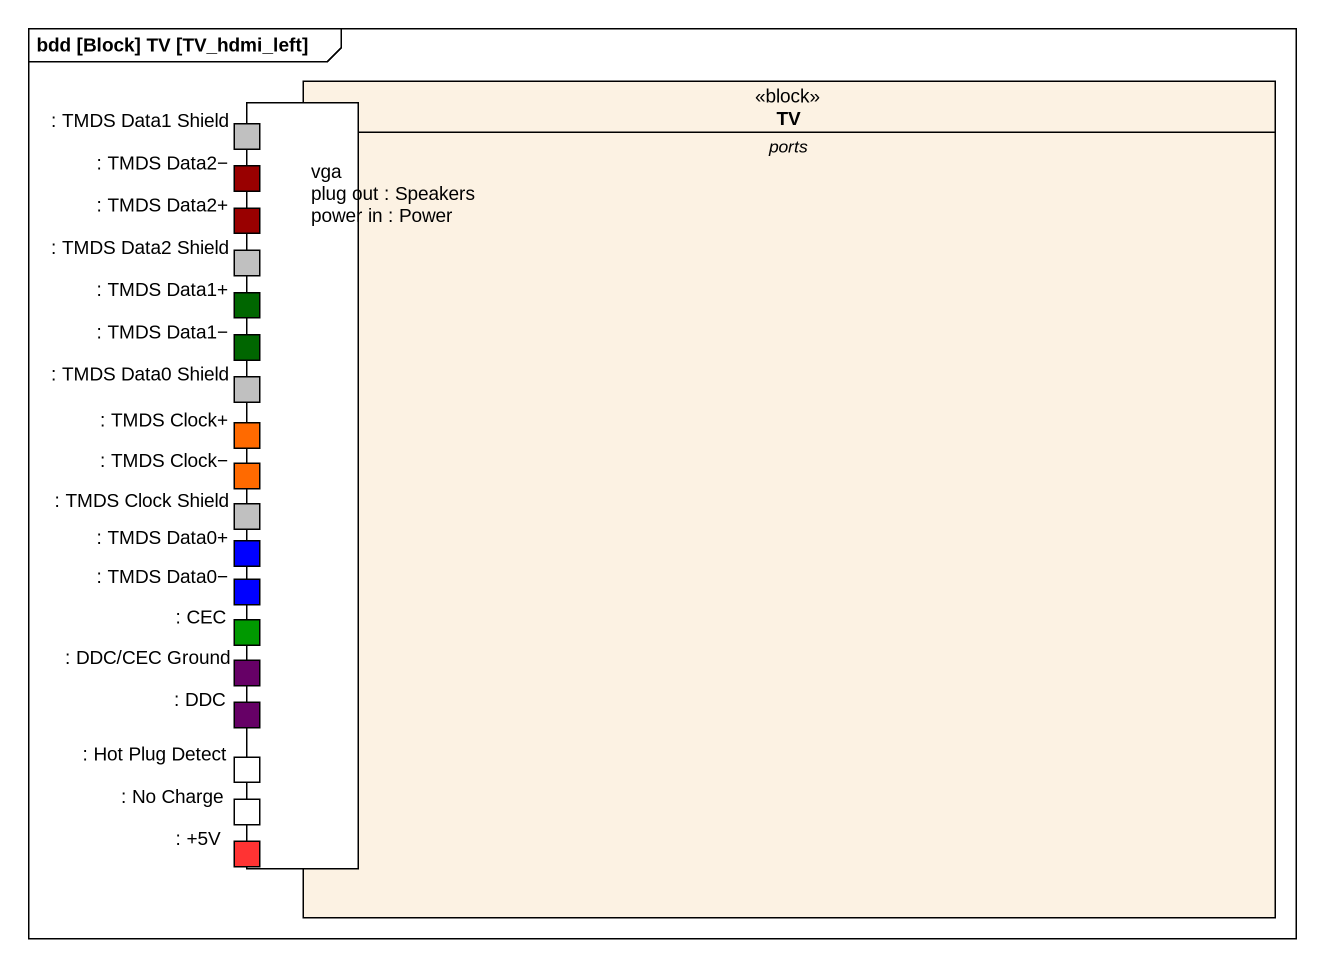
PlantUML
@startuml
mainframe bdd [Block] TV [TV_hdmi_left]
allowmixing
hide circle
hide empty members
class TV <<block>> {
  -- ports --
  vga
  plug out : Speakers
  power in : Power
}
rectangle ": TMDS Data1 Shield" as TMDS_Data1_Shield #C0C0C0
rectangle ": TMDS Data2−" as TMDS_Data2 #990000
rectangle ": TMDS Data2+" as TMDS_Data2_2 #990000
rectangle ": TMDS Data2 Shield" as TMDS_Data2_Shield #C0C0C0
rectangle ": TMDS Data1+" as TMDS_Data1 #006600
rectangle ": TMDS Data1−" as TMDS_Data1_2 #006600
rectangle ": TMDS Data0 Shield" as TMDS_Data0_Shield #C0C0C0
rectangle ": TMDS Clock−" as TMDS_Clock #FF6A00
rectangle ": TMDS Clock+" as TMDS_Clock_2 #FF6A00
rectangle ": TMDS Clock Shield" as TMDS_Clock_Shield #C0C0C0
rectangle ": TMDS Data0+" as TMDS_Data0 #0000FF
rectangle ": CEC" as CEC #009900
rectangle ": TMDS Data0−" as TMDS_Data0_2 #0000FF
rectangle ": DDC/CEC Ground" as DDC_CEC_Ground #660066
rectangle ": DDC" as DDC #660066
rectangle ": Hot Plug Detect" as Hot_Plug_Detect #FFFFFF
rectangle ": No Charge" as No_Charge #FFFFFF
rectangle ": +5V" as p5V #FF3333
@enduml
